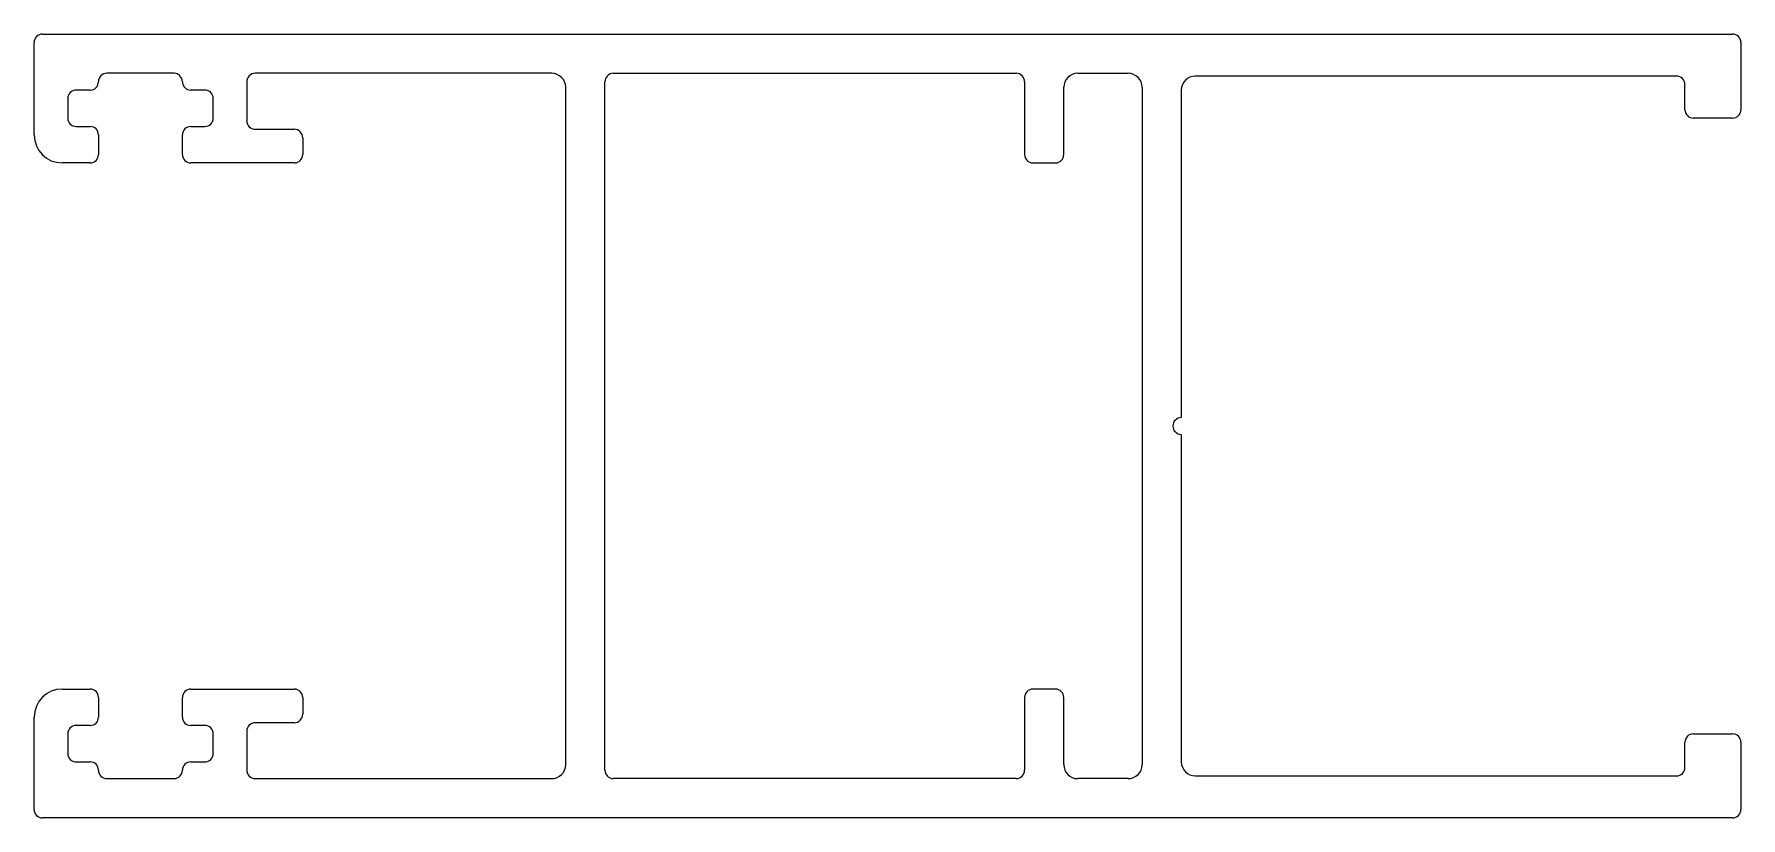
# Model space of a CAD drawing. Extents: x 1471.3 to 1532.3, y 538.8 to 566.8.
import ezdxf

# ---------------------------------------------------------------- set-up
doc = ezdxf.new("R2010")
doc.units = 0
doc.layers.get('0').update_dxf_attribs({"linetype": 'CONTINUOUS'})

msp = doc.modelspace()

# ---------------------------------------------------------------- linework, layer by layer
for p, q in [((1471.578, 566.762), (1531.978, 566.762)), ((1471.278, 563.162), (1471.278, 566.462)), ((1532.278, 566.462), (1532.278, 564.062)), ((1473.578, 565.062), (1473.578, 565.062)), ((1476.278, 565.362), (1473.878, 565.362)), ((1476.578, 565.062), (1476.578, 565.062)), ((1478.878, 565.062), (1478.878, 563.662)), ((1489.778, 565.362), (1479.178, 565.362)), ((1490.278, 540.662), (1490.278, 564.862)), ((1491.678, 540.462), (1491.678, 565.062)), ((1491.978, 565.362), (1506.378, 565.362)), ((1506.678, 565.062), (1506.678, 562.462)), ((1508.078, 562.462), (1508.078, 564.862)), ((1508.578, 565.362), (1510.378, 565.362)), ((1510.878, 564.862), (1510.878, 540.662)), ((1529.978, 565.262), (1512.778, 565.262)), ((1530.278, 564.062), (1530.278, 564.962)), ((1472.478, 564.462), (1472.478, 563.762)), ((1473.278, 564.762), (1472.778, 564.762)), ((1477.378, 564.762), (1476.878, 564.762)), ((1477.678, 563.762), (1477.678, 564.462)), ((1512.278, 564.762), (1512.278, 553.062)), ((1531.978, 563.762), (1530.578, 563.762)), ((1472.778, 563.462), (1473.278, 563.462)), ((1473.578, 563.162), (1473.578, 562.462)), ((1476.578, 562.462), (1476.578, 563.162)), ((1476.878, 563.462), (1477.378, 563.462)), ((1479.178, 563.362), (1480.578, 563.362)), ((1480.878, 563.062), (1480.878, 562.462)), ((1473.278, 562.162), (1472.278, 562.162)), ((1480.578, 562.162), (1476.878, 562.162)), ((1506.978, 562.162), (1507.778, 562.162)), ((1512.278, 552.462), (1512.278, 540.762)), ((1472.278, 543.362), (1473.278, 543.362)), ((1473.578, 543.062), (1473.578, 542.362)), ((1476.578, 542.362), (1476.578, 543.062)), ((1476.878, 543.362), (1480.578, 543.362)), ((1480.878, 543.062), (1480.878, 542.462)), ((1506.678, 543.062), (1506.678, 540.462)), ((1507.778, 543.362), (1506.978, 543.362)), ((1508.078, 540.662), (1508.078, 543.062)), ((1471.278, 539.062), (1471.278, 542.362)), ((1472.478, 541.762), (1472.478, 541.062)), ((1473.278, 542.062), (1472.778, 542.062)), ((1477.378, 542.062), (1476.878, 542.062)), ((1477.678, 541.062), (1477.678, 541.762)), ((1478.878, 541.862), (1478.878, 540.462)), ((1480.578, 542.162), (1479.178, 542.162)), ((1530.578, 541.762), (1531.978, 541.762)), ((1530.278, 540.562), (1530.278, 541.462)), ((1532.278, 541.462), (1532.278, 539.062)), ((1472.778, 540.762), (1473.278, 540.762)), ((1476.878, 540.762), (1477.378, 540.762)), ((1473.878, 540.162), (1476.278, 540.162)), ((1479.178, 540.162), (1489.778, 540.162)), ((1506.378, 540.162), (1491.978, 540.162)), ((1510.378, 540.162), (1508.578, 540.162)), ((1512.778, 540.262), (1529.978, 540.262)), ((1531.978, 538.762), (1471.578, 538.762))]:
    msp.add_line(p, q)
for centre, radius, start, end in [((1471.578, 566.462), 0.3, 90, 180), ((1531.978, 566.462), 0.3, 360, 90), ((1473.278, 565.062), 0.3, 270, 0), ((1473.878, 565.062), 0.3, 90, 180), ((1476.278, 565.062), 0.3, 0, 90), ((1476.878, 565.062), 0.3, 180, 270), ((1479.178, 565.062), 0.3, 90, 180), ((1489.778, 564.862), 0.5, 0, 90), ((1491.978, 565.062), 0.3, 90, 180), ((1506.378, 565.062), 0.3, 0, 90), ((1508.578, 564.862), 0.5, 90, 180), ((1510.378, 564.862), 0.5, 0, 90), ((1512.778, 564.762), 0.5, 90, 180), ((1529.978, 564.962), 0.3, 0, 90), ((1472.778, 564.462), 0.3, 90, 180), ((1477.378, 564.462), 0.3, 0, 90), ((1472.778, 563.762), 0.3, 180, 270), ((1477.378, 563.762), 0.3, 270, 0), ((1479.178, 563.662), 0.3, 180, 270), ((1530.578, 564.062), 0.3, 180, 270), ((1531.978, 564.062), 0.3, 270, 0), ((1472.278, 563.162), 1, 180, 270), ((1473.278, 563.162), 0.3, 0, 90), ((1476.878, 563.162), 0.3, 90, 180), ((1480.578, 563.062), 0.3, 0, 90), ((1473.278, 562.462), 0.3, 270, 0), ((1476.878, 562.462), 0.3, 180, 270), ((1480.578, 562.462), 0.3, 270, 0), ((1506.978, 562.462), 0.3, 180, 270), ((1507.778, 562.462), 0.3, 270, 0), ((1512.278, 552.762), 0.3, 90, 270), ((1472.278, 542.362), 1, 90, 180), ((1473.278, 543.062), 0.3, 360, 90), ((1476.878, 543.062), 0.3, 90, 180), ((1480.578, 543.062), 0.3, 0, 90), ((1506.978, 543.062), 0.3, 90, 180), ((1507.778, 543.062), 0.3, 0, 90), ((1473.278, 542.362), 0.3, 270, 0), ((1476.878, 542.362), 0.3, 180, 270), ((1480.578, 542.462), 0.3, 270, 360), ((1472.778, 541.762), 0.3, 90, 180), ((1477.378, 541.762), 0.3, 0, 90), ((1479.178, 541.862), 0.3, 90, 180), ((1530.578, 541.462), 0.3, 90, 180), ((1531.978, 541.462), 0.3, 0, 90), ((1472.778, 541.062), 0.3, 180, 270), ((1473.278, 540.462), 0.3, 360, 90), ((1473.878, 540.462), 0.3, 180, 270), ((1476.278, 540.462), 0.3, 270, 360), ((1476.878, 540.462), 0.3, 90, 180), ((1477.378, 541.062), 0.3, 270, 0), ((1479.178, 540.462), 0.3, 180, 270), ((1489.778, 540.662), 0.5, 270, 0), ((1491.978, 540.462), 0.3, 180, 270), ((1506.378, 540.462), 0.3, 270, 0), ((1508.578, 540.662), 0.5, 180, 270), ((1510.378, 540.662), 0.5, 270, 0), ((1512.778, 540.762), 0.5, 180, 270), ((1529.978, 540.562), 0.3, 270, 0), ((1471.578, 539.062), 0.3, 180, 270), ((1531.978, 539.062), 0.3, 270, 0)]:
    msp.add_arc(centre, radius, start, end)

doc.saveas('drawing.dxf')
